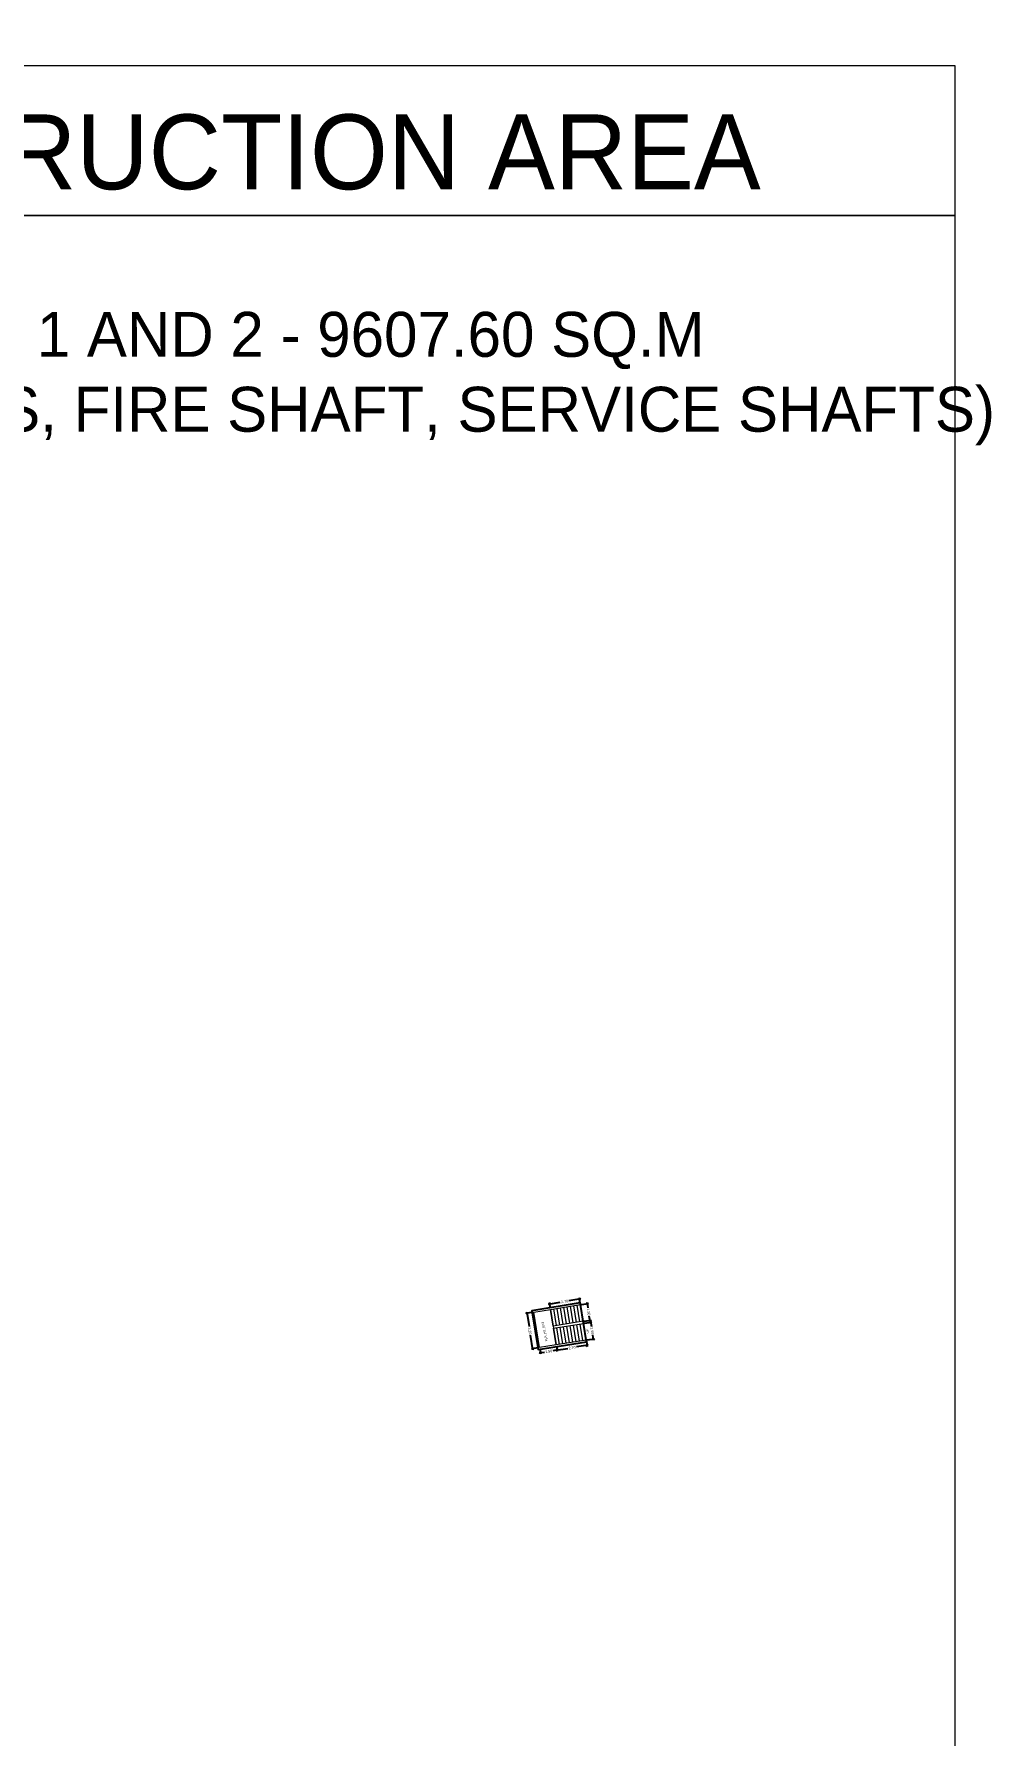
# Model space of a CAD drawing. Header units: metres. Extents: x 256329 to 886268, y -249371 to 355.
# Drawn here: x 286766.1 to 286851.7, y -678.9 to -527.4 of the extents above; entities that cross this region are included whole.
import ezdxf

# ---------------------------------------------------------------- set-up
doc = ezdxf.new("R2010")
doc.units = ezdxf.units.M
doc.header["$MEASUREMENT"] = 0
doc.header["$PDMODE"] = 35
doc.linetypes.add('CONTINOUS', pattern=[0])
doc.layers.get('0').update_dxf_attribs({"lineweight": 18})
doc.layers.get('Defpoints').update_dxf_attribs({"lineweight": 20})
doc.layers.add('A_TEXT', color=4, linetype='Continuous', lineweight=0, transparency=0.3)
doc.layers.add('BLK_2_FLR_1_STAIR_5', color=7, linetype='Continuous', plot=False)
for name, color, linetype, lineweight in [('BLK_2_FLR_1_STAIR_5_FLIGHT_1', 7, 'Continuous', 0), ('BLK_2_FLR_1_STAIR_5_FLIGHT_2', 7, 'Continuous', 0), ('BLK_2_FLR_1_STAIR_5_LANDING_1', 7, 'Continuous', 0)]:
    doc.layers.add(name, color=color, linetype=linetype, lineweight=lineweight)
doc.styles.add('Arial', font='arial.ttf')
doc.styles.get("Standard").update_dxf_attribs({"font": 'arial.ttf'})
doc.dimstyles.new('METRIC DIM', dxfattribs={"dimtxt": 0.23, "dimasz": 0.18, "dimexe": 0.1, "dimexo": 0.1, "dimgap": 0.09, "dimtad": 0, "dimzin": 0, "dimdsep": 46, "dimtxsty": 'Standard', "dimblk": 'OBLIQUE', "dimcen": 0, "dimdle": 0.1, "dimclrd": 147, "dimclre": 147, "dimclrt": 7, "dimadec": 0, "dimazin": 0, "dimtfac": 1, "dimtofl": 0, "dimtmove": 0, "dimatfit": 2, "dimfxl": 0.125, "dimtolj": 1, "dimtzin": 0, "dimarcsym": 0})

# ---------------------------------------------------------------- blocks, each defined once
blk = doc.blocks.new('_Oblique')
at = {"color": 0, "linetype": 'ByBlock', "lineweight": -2}
blk.add_line((-0.5, -0.5), (0.5, 0.5), dxfattribs=at)
blk = doc.blocks.new('*D1480')
at = {"layer": 'BLK_2_FLR_1_STAIR_5_FLIGHT_1', "color": 147, "lineweight": -2, "transparency": 16777216}
for p, q in [((286815.231589, -643.769459), (286815.304958, -644.228114)), ((286812.524313, -644.571647), (286813.570723, -644.404259)), ((286812.565485, -644.195941), (286812.638853, -644.654596)), ((286815.387906, -644.113573), (286814.341497, -644.280962))]:
    blk.add_line(p, q, dxfattribs=at)
at = {"layer": 'Defpoints', "color": 0, "linetype": 'CONTINOUS', "transparency": 16777216}
for p in [(286815.215793, -643.670714, 101009.856447), (286812.549689, -644.097197, 101009.856447), (286812.623058, -644.555852)]:
    blk.add_point(p, dxfattribs=at)
at = {"layer": 'BLK_2_FLR_1_STAIR_5_FLIGHT_1', "color": 147, "linetype": 'CONTINOUS', "lineweight": -2, "transparency": 16777216, "xscale": 0.18, "yscale": 0.18, "zscale": 0.18}
for p, rotation in [((286815.289162, -644.129369), 9.088307), ((286812.623058, -644.555852), 189.088307)]:
    blk.add_blockref('_Oblique', p, dxfattribs=dict(at, rotation=rotation))
at = {"layer": 'BLK_2_FLR_1_STAIR_5_FLIGHT_1', "color": 7, "linetype": 'CONTINOUS', "transparency": 16777216, "insert": (286813.95611, -644.34261), "char_height": 0.23, "attachment_point": 5, "rotation": 9.08830687}
blk.add_mtext('\\A1;2.70', dxfattribs=at)
blk = doc.blocks.new('*D1481')
at = {"layer": 'BLK_2_FLR_1_STAIR_5_FLIGHT_1', "color": 147, "lineweight": -2, "transparency": 16777216}
for p, q in [((286815.079373, -642.175224), (286815.726473, -642.071711)), ((286815.611933, -641.988762), (286815.68643, -642.454473)), ((286815.316034, -643.654679), (286815.963134, -643.551166)), ((286815.880185, -643.665706), (286815.805688, -643.199995))]:
    blk.add_line(p, q, dxfattribs=at)
at = {"layer": 'Defpoints', "color": 0, "linetype": 'CONTINOUS', "transparency": 16777216}
for p in [(286814.980629, -642.19102, 101009.856447), (286815.627729, -642.087507), (286815.217289, -643.670475, 101009.856447)]:
    blk.add_point(p, dxfattribs=at)
at = {"layer": 'BLK_2_FLR_1_STAIR_5_FLIGHT_1', "color": 147, "linetype": 'CONTINOUS', "lineweight": -2, "transparency": 16777216, "xscale": 0.18, "yscale": 0.18, "zscale": 0.18}
for p, rotation in [((286815.627729, -642.087507), 99.08830700000001), ((286815.864389, -643.566961), 279.088307)]:
    blk.add_blockref('_Oblique', p, dxfattribs=dict(at, rotation=rotation))
at = {"layer": 'BLK_2_FLR_1_STAIR_5_FLIGHT_1', "color": 7, "linetype": 'CONTINOUS', "transparency": 16777216, "insert": (286815.746059, -642.827234), "char_height": 0.23, "attachment_point": 5, "rotation": 279.08830687}
blk.add_mtext('\\A1;1.50', dxfattribs=at)
blk = doc.blocks.new('*D1482')
at = {"layer": 'BLK_2_FLR_1_STAIR_5_FLIGHT_2', "color": 147, "lineweight": -2, "transparency": 16777216}
for p, q in [((286814.810053, -640.496693), (286815.411793, -640.400436)), ((286815.297253, -640.317487), (286815.371887, -640.784055)), ((286815.046988, -641.977862), (286815.648728, -641.881605)), ((286815.565779, -641.996145), (286815.491144, -641.529577))]:
    blk.add_line(p, q, dxfattribs=at)
at = {"layer": 'Defpoints', "color": 0, "linetype": 'CONTINOUS', "transparency": 16777216}
for p in [(286814.711308, -640.512489, 101009.856447), (286815.313048, -640.416232), (286814.948243, -641.993658, 101009.856447)]:
    blk.add_point(p, dxfattribs=at)
at = {"layer": 'BLK_2_FLR_1_STAIR_5_FLIGHT_2', "color": 147, "linetype": 'CONTINOUS', "lineweight": -2, "transparency": 16777216, "xscale": 0.18, "yscale": 0.18, "zscale": 0.18}
for p, rotation in [((286815.313048, -640.416232), 99.08830700000001), ((286815.549983, -641.897401), 279.088307)]:
    blk.add_blockref('_Oblique', p, dxfattribs=dict(at, rotation=rotation))
at = {"layer": 'BLK_2_FLR_1_STAIR_5_FLIGHT_2', "color": 7, "linetype": 'CONTINOUS', "transparency": 16777216, "insert": (286815.431516, -641.156816), "char_height": 0.23, "attachment_point": 5, "rotation": 279.08830687}
blk.add_mtext('\\A1;1.50', dxfattribs=at)
blk = doc.blocks.new('*D1483')
at = {"layer": 'BLK_2_FLR_1_STAIR_5_FLIGHT_2', "color": 147, "lineweight": -2, "transparency": 16777216}
for p, q in [((286811.866487, -640.459331), (286812.913248, -640.291887)), ((286812.028707, -640.840339), (286811.949436, -640.344791)), ((286814.730783, -640.001145), (286813.684022, -640.16859)), ((286814.695513, -640.413744), (286814.616242, -639.918196))]:
    blk.add_line(p, q, dxfattribs=at)
at = {"layer": 'Defpoints', "color": 0, "linetype": 'CONTINOUS', "transparency": 16777216}
for p in [(286811.965232, -640.443536), (286812.044502, -640.939084, 101009.856447), (286814.711308, -640.512489, 101009.856447)]:
    blk.add_point(p, dxfattribs=at)
at = {"layer": 'BLK_2_FLR_1_STAIR_5_FLIGHT_2', "color": 147, "linetype": 'CONTINOUS', "lineweight": -2, "transparency": 16777216, "xscale": 0.18, "yscale": 0.18, "zscale": 0.18}
for p, rotation in [((286811.965232, -640.443536), 189.088307), ((286814.632038, -640.016941), 9.088307)]:
    blk.add_blockref('_Oblique', p, dxfattribs=dict(at, rotation=rotation))
at = {"layer": 'BLK_2_FLR_1_STAIR_5_FLIGHT_2', "color": 7, "linetype": 'CONTINOUS', "transparency": 16777216, "insert": (286813.298635, -640.230238), "char_height": 0.23, "attachment_point": 5, "rotation": 9.08830687}
blk.add_mtext('\\A1;2.70', dxfattribs=at)
blk = doc.blocks.new('*D1484')
at = {"layer": 'BLK_2_FLR_1_STAIR_5_LANDING_1', "color": 147, "lineweight": -2, "transparency": 16777216}
for p, q in [((286811.043144, -644.808582), (286811.509712, -644.733948)), ((286811.084315, -644.432876), (286811.157684, -644.891531)), ((286812.721802, -644.540056), (286812.255234, -644.61469)), ((286812.565485, -644.195941), (286812.638853, -644.654596))]:
    blk.add_line(p, q, dxfattribs=at)
at = {"layer": 'Defpoints', "color": 0, "linetype": 'CONTINOUS', "transparency": 16777216}
for p in [(286811.06852, -644.334131, 101009.856447), (286811.141888, -644.792786), (286812.549689, -644.097197, 101009.856447)]:
    blk.add_point(p, dxfattribs=at)
at = {"layer": 'BLK_2_FLR_1_STAIR_5_LANDING_1', "color": 147, "linetype": 'CONTINOUS', "lineweight": -2, "transparency": 16777216, "xscale": 0.18, "yscale": 0.18, "zscale": 0.18}
for p, rotation in [((286811.141888, -644.792786), 189.088307), ((286812.623058, -644.555852), 9.088307)]:
    blk.add_blockref('_Oblique', p, dxfattribs=dict(at, rotation=rotation))
at = {"layer": 'BLK_2_FLR_1_STAIR_5_LANDING_1', "color": 7, "linetype": 'CONTINOUS', "transparency": 16777216, "insert": (286811.882473, -644.674319), "char_height": 0.23, "attachment_point": 5, "rotation": 9.08830687}
blk.add_mtext('\\A1;1.50', dxfattribs=at)
blk = doc.blocks.new('*D1485')
at = {"layer": 'BLK_2_FLR_1_STAIR_5_LANDING_1', "color": 147, "lineweight": -2, "transparency": 16777216}
for p, q in [((286810.464588, -641.191814), (286809.851809, -641.289837)), ((286809.934758, -641.175297), (286810.141821, -642.469725)), ((286810.471536, -644.530899), (286810.264474, -643.236471)), ((286810.969775, -644.349927), (286810.356996, -644.44795))]:
    blk.add_line(p, q, dxfattribs=at)
at = {"layer": 'Defpoints', "color": 0, "linetype": 'CONTINOUS', "transparency": 16777216}
for p in [(286809.950554, -641.274042), (286810.563333, -641.176019, 101009.856447), (286811.06852, -644.334131, 101009.856447)]:
    blk.add_point(p, dxfattribs=at)
at = {"layer": 'BLK_2_FLR_1_STAIR_5_LANDING_1', "color": 147, "linetype": 'CONTINOUS', "lineweight": -2, "transparency": 16777216, "xscale": 0.18, "yscale": 0.18, "zscale": 0.18}
for p, rotation in [((286809.950554, -641.274042), 99.08830700000001), ((286810.455741, -644.432154), 279.088307)]:
    blk.add_blockref('_Oblique', p, dxfattribs=dict(at, rotation=rotation))
at = {"layer": 'BLK_2_FLR_1_STAIR_5_LANDING_1', "color": 7, "linetype": 'CONTINOUS', "transparency": 16777216, "insert": (286810.203147, -642.853098), "char_height": 0.23, "attachment_point": 5, "rotation": 279.08830687}
blk.add_mtext('\\A1;3.20', dxfattribs=at)

msp = doc.modelspace()

# ---------------------------------------------------------------- linework, layer by layer
at = {"elevation": 101311.467758}
for points in [[(286719.223832, -530.169497), (286848.028982, -530.169497), (286848.028982, -834.577933), (286719.223832, -834.577933)], [(286719.223832, -543.51566), (286848.028982, -543.51566)]]:
    msp.add_lwpolyline(points, close=True, dxfattribs=at)
at = {"layer": 'BLK_2_FLR_1_STAIR_5', "color": 7, "linetype": 'CONTINOUS', "elevation": 101009.856447}
msp.add_lwpolyline([(286815.241053, -643.81858), (286814.710607, -640.512601), (286814.686913, -640.364484), (286810.388087, -641.052145), (286810.944096, -644.505942), (286815.241053, -643.81858)], dxfattribs=at)
at = {"layer": 'BLK_2_FLR_1_STAIR_5_FLIGHT_1', "color": 3, "linetype": 'CONTINOUS'}
for p, q in [((286812.845923, -644.04981, 101009.856447), (286812.609262, -642.570355, 101009.856447)), ((286813.142157, -644.002423, 101009.856447), (286812.905496, -642.522968, 101009.856447)), ((286813.43839, -643.955036, 101009.856447), (286813.20173, -642.475581, 101009.856447)), ((286813.734624, -643.907649, 101009.856447), (286813.497964, -642.428194, 101009.856447)), ((286814.030858, -643.860262, 101009.856447), (286813.794197, -642.380807, 101009.856447)), ((286814.327092, -643.812875, 101009.856447), (286814.090431, -642.33342, 101009.856447)), ((286814.623326, -643.765488, 101009.856447), (286814.386665, -642.286033, 101009.856447)), ((286814.919816, -643.71806, 101009.856447), (286814.683156, -642.238605, 101009.856447)), ((286814.979133, -642.191259, 101009.856447), (286815.215793, -643.670714, 101009.856447)), ((286812.313028, -642.617742, 101009.856447), (286812.549689, -644.097197, 101009.856447))]:
    msp.add_line(p, q, dxfattribs=at)
at = {"layer": 'BLK_2_FLR_1_STAIR_5_FLIGHT_1', "linetype": 'CONTINOUS', "elevation": 101009.856447}
msp.add_lwpolyline([(286812.313028, -642.617742), (286814.979133, -642.191259), (286815.215793, -643.670714), (286812.549689, -644.097197), (286812.313028, -642.617742)], dxfattribs=at)
at = {"layer": 'BLK_2_FLR_1_STAIR_5_FLIGHT_2', "color": 3, "linetype": 'CONTINOUS'}
for p, q in [((286812.281437, -642.420253, 101009.856447), (286812.044502, -640.939084, 101009.856447)), ((286812.577671, -642.372866, 101009.856447), (286812.340736, -640.891697, 101009.856447)), ((286812.873905, -642.325479, 101009.856447), (286812.63697, -640.84431, 101009.856447)), ((286813.170138, -642.278092, 101009.856447), (286812.933204, -640.796923, 101009.856447)), ((286813.466372, -642.230705, 101009.856447), (286813.229437, -640.749536, 101009.856447)), ((286813.762606, -642.183318, 101009.856447), (286813.525671, -640.702149, 101009.856447)), ((286814.05884, -642.135931, 101009.856447), (286813.821905, -640.654762, 101009.856447)), ((286814.355074, -642.088544, 101009.856447), (286814.118139, -640.607375, 101009.856447)), ((286814.651565, -642.041116, 101009.856447), (286814.41463, -640.559947, 101009.856447)), ((286814.947541, -641.99377, 101009.856447), (286814.710607, -640.512601, 101009.856447))]:
    msp.add_line(p, q, dxfattribs=at)
at = {"layer": 'BLK_2_FLR_1_STAIR_5_FLIGHT_2', "color": 7, "linetype": 'CONTINOUS', "elevation": 101009.856447}
msp.add_lwpolyline([(286812.044502, -640.939084), (286814.710607, -640.512601), (286814.947541, -641.99377), (286812.281437, -642.420253), (286812.044502, -640.939084)], dxfattribs=at)
at = {"layer": 'BLK_2_FLR_1_STAIR_5_LANDING_1', "color": 7, "linetype": 'CONTINOUS', "elevation": 101009.856447}
msp.add_lwpolyline([(286810.563333, -641.176019), (286812.044502, -640.939084), (286812.549689, -644.097197), (286811.06852, -644.334131), (286810.563333, -641.176019)], dxfattribs=at)

# ---------------------------------------------------------------- texts
at = {"layer": 'A_TEXT', "width": 175.547662, "attachment_point": 9}
for s, insert, char_height in [('\\pxqc;{\\fCentury Gothic|b0|i0|c0|p34;\\H0.66667x;CONSTRUCTION AREA}', (286869.246944, -541.288451, 101311.467758), 10), ('\\pxqc;{\\fCentury Gothic|b0|i0|c0|p34;\\H0.66667x;PODIUM 1 AND 2 - 9607.60 SQ.M\\P(EXCLUDING LIFTS, FIRE SHAFT, SERVICE SHAFTS)}', (286872.366891, -563.982537, 101311.467758), 6)]:
    msp.add_mtext(s, dxfattribs=dict(at, insert=insert, char_height=char_height))
at = {"layer": 'A_TEXT', "lineweight": 0, "insert": (286815.565115, -643.504167, 101009.820904), "char_height": 0.2, "width": 2.485498, "attachment_point": 7, "rotation": 99.08830687, "style": 'Arial'}
msp.add_mtext('\\pxi2.2673;UP', dxfattribs=at)
at = {"layer": 'BLK_2_FLR_1_STAIR_5', "color": 7, "linetype": 'CONTINOUS', "insert": (286811.600692, -643.792059), "char_height": 0.2, "attachment_point": 1, "rotation": 101.72227527}
msp.add_mtext_dynamic_manual_height_columns('FLR_HT_M=3', width=2.272281, gutter_width=0.405, heights=[0.300679], dxfattribs=at)

# ---------------------------------------------------------------- dimensions: what is measured, and where the dimension line sits
at = {"layer": 'BLK_2_FLR_1_STAIR_5_FLIGHT_1', "color": 2, "linetype": 'CONTINOUS'}
dim = msp.add_aligned_dim(p1=(286815.217289, -643.670475, 101009.856447), p2=(286814.980629, -642.19102, 101009.856447), distance=-0.655327, dimstyle='METRIC DIM', override={"dimfxl": 0.18}, dxfattribs=at)
dim.commit()
dim.dimension.update_dxf_attribs({"geometry": '*D1481', "text_midpoint": (286815.746059, -642.827234)})
at = {"layer": 'BLK_2_FLR_1_STAIR_5_FLIGHT_1', "color": 1, "linetype": 'CONTINOUS'}
dim = msp.add_aligned_dim(p1=(286815.215793, -643.670714, 101009.856447), p2=(286812.549689, -644.097197, 101009.856447), distance=0.464486, dimstyle='METRIC DIM', override={"dimfxl": 0.18}, dxfattribs=at)
dim.commit()
dim.dimension.update_dxf_attribs({"geometry": '*D1480', "text_midpoint": (286813.95611, -644.34261)})
at = {"layer": 'BLK_2_FLR_1_STAIR_5_FLIGHT_2', "color": 1, "linetype": 'CONTINOUS'}
dim = msp.add_aligned_dim(p1=(286814.711308, -640.512489, 101009.856447), p2=(286812.044502, -640.939084, 101009.856447), distance=-0.501848, dimstyle='METRIC DIM', override={"dimfxl": 0.18}, dxfattribs=at)
dim.commit()
dim.dimension.update_dxf_attribs({"geometry": '*D1483', "text_midpoint": (286813.298635, -640.230238)})
at = {"layer": 'BLK_2_FLR_1_STAIR_5_FLIGHT_2', "color": 2, "linetype": 'CONTINOUS'}
dim = msp.add_aligned_dim(p1=(286814.948243, -641.993658, 101009.856447), p2=(286814.711308, -640.512489, 101009.856447), distance=-0.60939, dimstyle='METRIC DIM', override={"dimfxl": 0.18}, dxfattribs=at)
dim.commit()
dim.dimension.update_dxf_attribs({"geometry": '*D1482', "text_midpoint": (286815.431516, -641.156816)})
at = {"layer": 'BLK_2_FLR_1_STAIR_5_LANDING_1', "color": 2, "linetype": 'CONTINOUS'}
dim = msp.add_aligned_dim(p1=(286811.06852, -644.334131, 101009.856447), p2=(286810.563333, -641.176019, 101009.856447), distance=0.62057, dimstyle='METRIC DIM', override={"dimfxl": 0.18}, dxfattribs=at)
dim.commit()
dim.dimension.update_dxf_attribs({"geometry": '*D1485', "text_midpoint": (286810.203147, -642.853098)})
at = {"layer": 'BLK_2_FLR_1_STAIR_5_LANDING_1', "color": 1, "linetype": 'CONTINOUS'}
dim = msp.add_aligned_dim(p1=(286812.549689, -644.097197, 101009.856447), p2=(286811.06852, -644.334131, 101009.856447), distance=0.464486, dimstyle='METRIC DIM', override={"dimfxl": 0.18}, dxfattribs=at)
dim.commit()
dim.dimension.update_dxf_attribs({"geometry": '*D1484', "text_midpoint": (286811.882473, -644.674319)})

doc.saveas('drawing.dxf')
